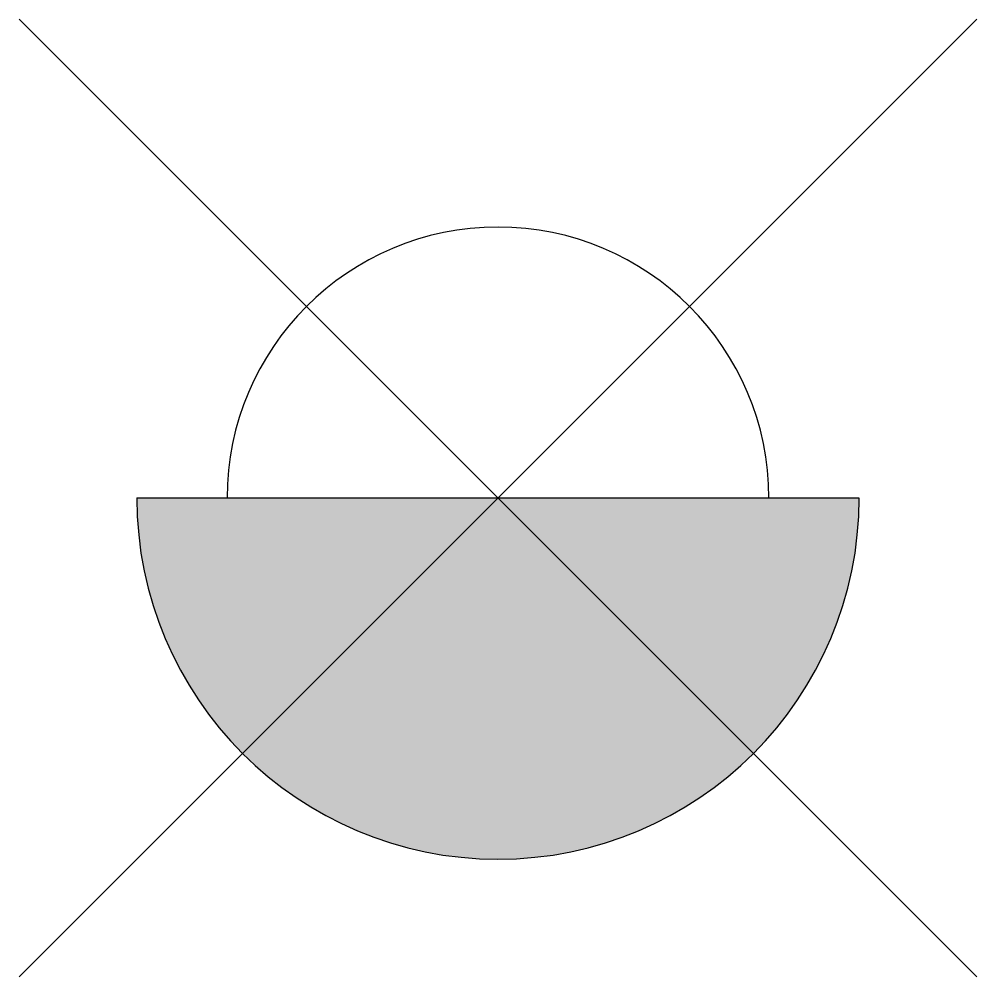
# Model space of a CAD drawing. Extents: x -2.65 to 2.65, y -2.65 to 2.65.
import ezdxf

# ---------------------------------------------------------------- set-up
doc = ezdxf.new("R2010")
doc.units = 0
doc.header["$LTSCALE"] = 0.2

msp = doc.modelspace()

# ---------------------------------------------------------------- hatches: boundary and pattern name
at = {"lineweight": -3}
h = msp.add_hatch(color=256, dxfattribs=at)
edge = h.paths.add_edge_path()
edge.add_line((2, 0), (-2, 0))
edge.add_arc((0, 0), 2, 180, 360)

# ---------------------------------------------------------------- linework, layer by layer
msp.add_line((2, 0), (-2, 0), dxfattribs=at)
at = {"ltscale": 0.1, "flags": 128}
for points in [[(-2.6517, 2.6517), (2.6517, -2.6517)], [(2.6517, 2.6517), (-2.6517, -2.6517)]]:
    msp.add_lwpolyline(points, dxfattribs=at)
at = {"lineweight": -3}
for radius, start, end in [(1.5, 0, 180), (1.5, 0, 180), (2, 180, 0)]:
    msp.add_arc((0, 0), radius, start, end, dxfattribs=at)

doc.saveas('drawing.dxf')
